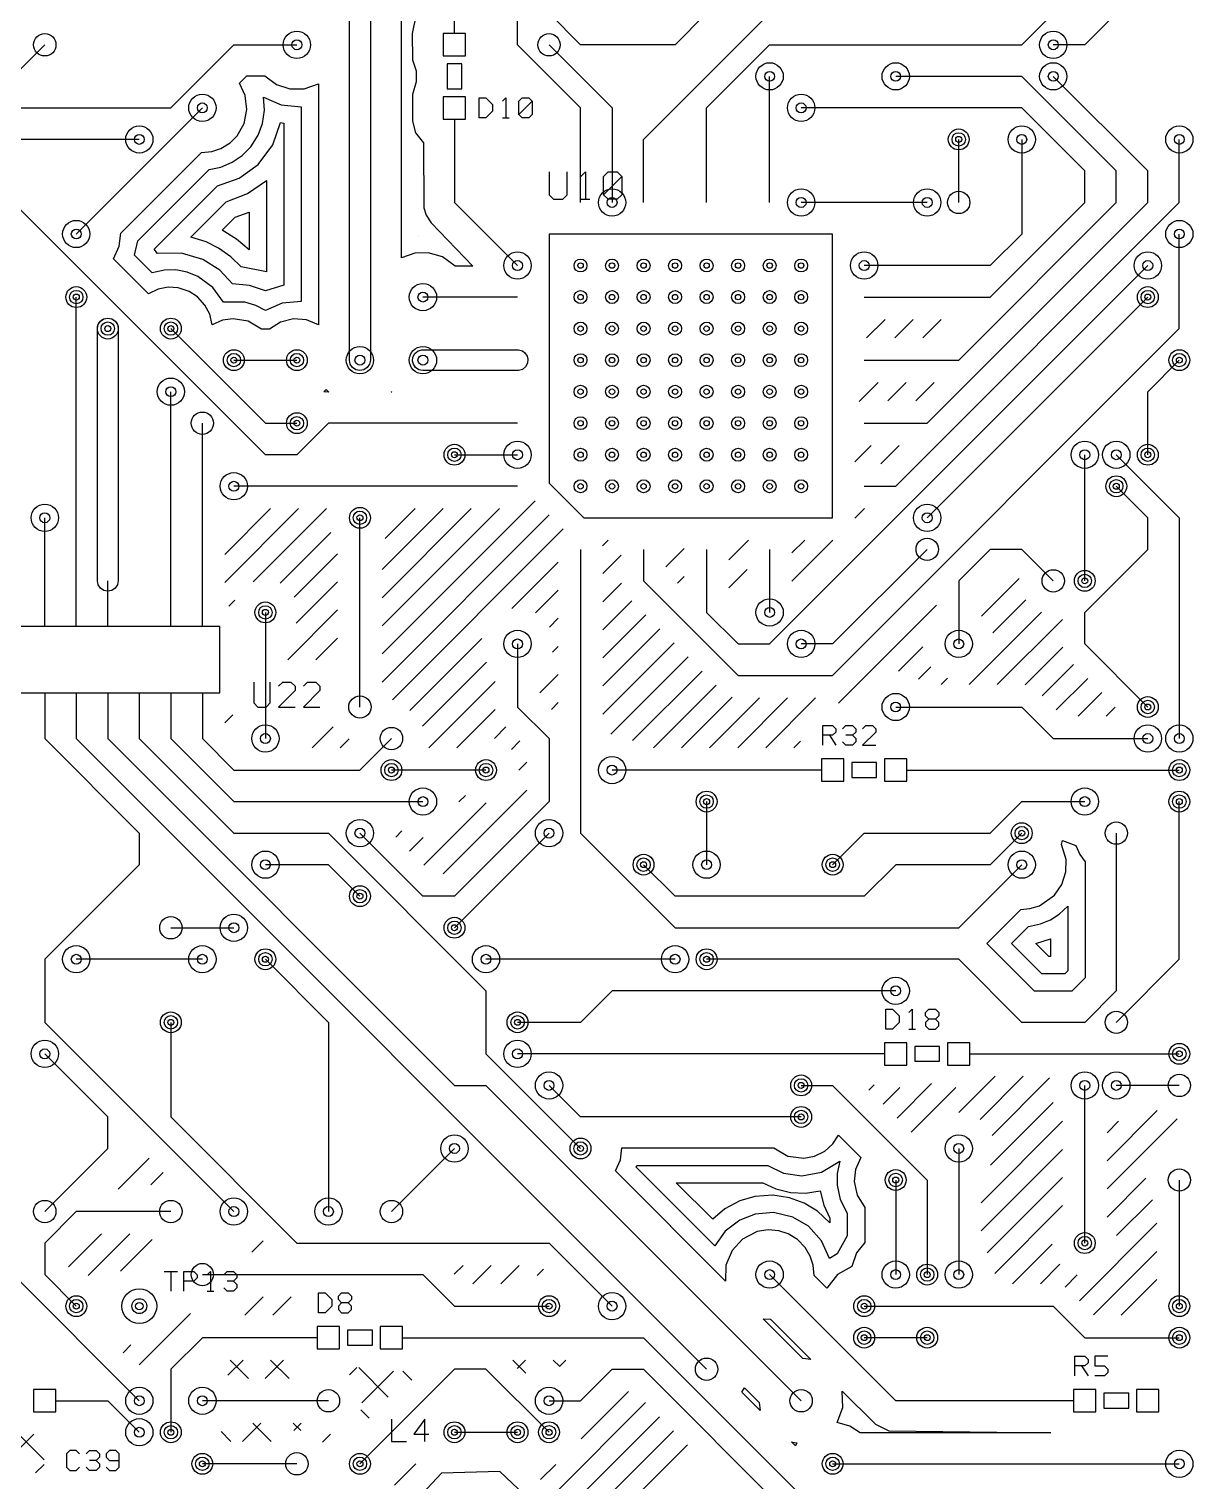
# Model space of a CAD drawing. Extents: x 7 to 280, y 7 to 360.
# Drawn here: x 233 to 279.9, y 249.5 to 308 of the extents above; entities that cross this region are included whole.
import ezdxf

# ---------------------------------------------------------------- set-up
doc = ezdxf.new("R2010")
doc.units = 0
doc.layers.add('SCORE', color=5, linetype='CONTINUOUS')

msp = doc.modelspace()

# ---------------------------------------------------------------- linework, layer by layer
at = {"layer": 'SCORE'}
for p, q in [((257.81, 303.53), (275.59, 321.31)), ((273.05, 307.34), (278.13, 312.42)), ((252.73, 307.34), (252.73, 311.15)), ((245.96, 294.64), (245.96, 310.054)), ((246.8, 309.706), (246.8, 294.64)), ((250.19, 307.79), (250.19, 309.88)), ((278.13, 309.88), (275.59, 307.34)), ((248.05, 298.7552), (248.05, 309.1883)), ((248.5991, 308.2998), (248.49, 307.79)), ((255.27, 307.34), (254, 308.61)), ((260.35, 308.61), (259.08, 307.34)), ((248.49, 307.79), (248.5002, 306.7334)), ((250.64, 307.79), (249.74, 307.79)), ((249.74, 307.79), (249.74, 306.89)), ((250.64, 306.89), (250.64, 307.79)), ((233.68, 307.34), (232.41, 306.07)), ((238.76, 304.8), (241.3, 307.34)), ((241.3, 307.34), (243.84, 307.34)), ((255.27, 304.8), (252.73, 307.34)), ((254, 307.34), (256.54, 304.8)), ((259.08, 307.34), (255.27, 307.34)), ((260.35, 304.8), (262.89, 307.34)), ((262.89, 307.34), (273.05, 307.34)), ((275.59, 307.34), (274.32, 307.34)), ((248.5002, 306.7334), (248.64, 306.298)), ((249.74, 306.89), (250.64, 306.89)), ((250.49, 306.57), (249.89, 306.57)), ((249.89, 306.57), (249.89, 305.57)), ((250.49, 305.57), (250.49, 306.57)), ((241.5275, 305.7976), (241.8187, 306.09)), ((241.8187, 306.09), (242.5455, 306.09)), ((242.5455, 306.09), (243.0156, 305.7404)), ((248.64, 305.842), (248.4935, 305.3383)), ((248.64, 306.298), (248.64, 305.842)), ((262.89, 300.99), (262.89, 306.07)), ((273.05, 306.07), (267.97, 306.07)), ((276.86, 302.26), (273.05, 306.07)), ((278.13, 302.26), (274.32, 306.07)), ((241.7597, 305.2965), (241.5275, 305.7976)), ((241.8285, 304.7387), (241.7597, 305.2965)), ((243.0156, 305.7404), (243.5493, 305.5641)), ((243.5493, 305.5641), (244.1307, 305.5641)), ((244.1307, 305.5641), (244.71, 305.7648)), ((244.71, 305.7648), (244.71, 296.065)), ((248.4935, 305.3383), (248.4935, 304.2617)), ((250.64, 305.25), (249.74, 305.25)), ((249.74, 305.25), (249.74, 304.35)), ((249.89, 305.57), (250.49, 305.57)), ((250.64, 304.35), (250.64, 305.25)), ((228.6, 304.8), (238.76, 304.8)), ((240.03, 304.8), (234.95, 299.72)), ((241.7151, 304.1684), (241.8285, 304.7387)), ((242.4479, 304.1665), (242.5277, 304.7043)), ((242.5277, 304.7043), (242.4909, 305.2361)), ((242.4909, 305.2361), (243.2065, 304.9221)), ((243.2065, 304.9221), (244.01, 304.8465)), ((244.01, 304.8465), (244.01, 297.0032)), ((251.19, 304.4), (251.19, 305.2)), ((251.19, 305.2), (251.4567, 305.2)), ((251.4567, 305.2), (251.7233, 304.9333)), ((251.7233, 304.6667), (251.4567, 304.4)), ((251.7233, 304.9333), (251.7233, 304.6667)), ((252.1233, 305.0667), (252.2567, 305.2)), ((252.2567, 305.2), (252.2567, 304.4)), ((252.79, 305.0667), (252.9233, 305.2)), ((252.79, 304.5333), (252.79, 305.0667)), ((252.79, 304.5333), (253.3233, 305.0667)), ((252.9233, 305.2), (253.19, 305.2)), ((253.19, 305.2), (253.3233, 305.0667)), ((253.3233, 305.0667), (253.3233, 304.5333)), ((255.27, 300.99), (255.27, 304.8)), ((256.54, 304.8), (256.54, 300.99)), ((260.35, 300.99), (260.35, 304.8)), ((273.05, 304.8), (264.16, 304.8)), ((275.59, 302.26), (273.05, 304.8)), ((241.438, 303.6794), (241.7151, 304.1684)), ((242.2778, 303.707), (242.4479, 304.1665)), ((242.8643, 303.3156), (243.1746, 304.2107)), ((243.1746, 304.2107), (243.31, 304.1851)), ((243.31, 304.1851), (243.31, 297.663)), ((248.4935, 304.2617), (248.6222, 303.7914)), ((249.74, 304.35), (250.64, 304.35)), ((250.19, 304.35), (250.19, 302.26)), ((251.4567, 304.4), (251.19, 304.4)), ((252.1233, 304.4), (252.39, 304.4)), ((252.9233, 304.4), (252.79, 304.5333)), ((253.19, 304.4), (252.9233, 304.4)), ((253.3233, 304.5333), (253.19, 304.4)), ((237.49, 303.53), (231.14, 303.53)), ((241.1506, 303.392), (241.438, 303.6794)), ((241.9791, 303.2353), (242.2778, 303.707)), ((248.6222, 303.7914), (248.94, 303.3906)), ((257.81, 300.99), (257.81, 303.53)), ((270.51, 300.99), (270.51, 303.53)), ((273.05, 303.53), (273.05, 299.72)), ((279.4, 300.99), (279.4, 303.53)), ((236.7492, 299.7515), (239.9985, 303.0008)), ((239.9985, 303.0008), (240.4075, 303.0405)), ((240.4075, 303.0405), (240.7749, 303.1619)), ((240.7749, 303.1619), (241.1506, 303.392)), ((241.6364, 302.8851), (241.9791, 303.2353)), ((242.2732, 302.5186), (242.8643, 303.3156)), ((248.94, 303.3906), (248.9581, 300.78)), ((240.3032, 302.3155), (240.7813, 302.4161)), ((240.7813, 302.4161), (241.232, 302.6085)), ((241.232, 302.6085), (241.6364, 302.8851)), ((241.5144, 301.9657), (242.2732, 302.5186)), ((237.4345, 299.4468), (240.3032, 302.3155)), ((240.6362, 301.6586), (241.5144, 301.9657)), ((241.8443, 301.3484), (242.61, 301.8766)), ((242.61, 301.8766), (242.61, 298.2029)), ((250.19, 302.26), (250.19, 300.99)), ((254, 302.22), (254, 301.3033)), ((254.7333, 301.3033), (254.7333, 302.22)), ((255.2833, 302.0367), (255.4667, 302.22)), ((255.4667, 302.22), (255.4667, 301.12)), ((256.2, 302.0367), (256.3833, 302.22)), ((256.2, 301.3033), (256.2, 302.0367)), ((256.2, 301.3033), (256.9333, 302.0367)), ((256.3833, 302.22), (256.75, 302.22)), ((256.75, 302.22), (256.9333, 302.0367)), ((256.9333, 302.0367), (256.9333, 301.3033)), ((275.59, 300.99), (275.59, 302.26)), ((276.86, 300.99), (276.86, 302.26)), ((278.13, 300.99), (278.13, 302.26)), ((238.0914, 299.1138), (240.6362, 301.6586)), ((240.9877, 301.0201), (241.8443, 301.3484)), ((254, 301.3033), (254.1833, 301.12)), ((254.55, 301.12), (254.7333, 301.3033)), ((256.3833, 301.12), (256.2, 301.3033)), ((256.9333, 301.3033), (256.75, 301.12)), ((242.57, 290.83), (232.41, 300.99)), ((239.5606, 299.5929), (240.9877, 301.0201)), ((241.3524, 300.3949), (241.91, 300.6032)), ((241.91, 300.6032), (241.91, 299.0806)), ((248.9581, 300.78), (249.0491, 300.4802)), ((250.19, 300.99), (252.73, 298.45)), ((254.1833, 301.12), (254.55, 301.12)), ((255.2833, 301.12), (255.65, 301.12)), ((256.75, 301.12), (256.3833, 301.12)), ((269.24, 300.99), (264.16, 300.99)), ((267.97, 289.56), (279.4, 300.99)), ((269.24, 292.1), (278.13, 300.99)), ((270.51, 294.64), (276.86, 300.99)), ((271.78, 297.18), (275.59, 300.99)), ((240.829, 299.8714), (241.3524, 300.3949)), ((249.0491, 300.4802), (249.2462, 300.171)), ((249.2462, 300.171), (250.9307, 298.4309)), ((236.6797, 299.2235), (236.7492, 299.7515)), ((237.2973, 298.8614), (237.4345, 299.4468)), ((240.1775, 299.4027), (239.5606, 299.5929)), ((240.6802, 299.1538), (240.1775, 299.4027)), ((241.4059, 299.5122), (240.829, 299.8714)), ((241.91, 299.0806), (241.4059, 299.5122)), ((248.75, 299.6735), (248.75, 299.6761)), ((248.75, 299.6761), (248.7522, 299.6737)), ((248.7522, 299.6737), (248.75, 299.6735)), ((265.43, 299.72), (254, 299.72)), ((254, 299.72), (254, 289.69)), ((265.43, 288.29), (265.43, 299.72)), ((273.05, 299.72), (271.78, 298.45)), ((279.4, 295.91), (279.4, 299.72)), ((236.4469, 298.7215), (236.6797, 299.2235)), ((238.0041, 298.1555), (237.2973, 298.8614)), ((238.2182, 298.9309), (238.0914, 299.1138)), ((239.19, 298.9493), (238.2182, 298.9309)), ((240.0537, 298.6936), (239.19, 298.9493)), ((241.1721, 298.8066), (240.6802, 299.1538)), ((248.5954, 298.95), (248.05, 298.7552)), ((249.1232, 298.968), (248.5954, 298.95)), ((249.7137, 298.795), (249.1232, 298.968)), ((237.8562, 297.3138), (236.4469, 298.7215)), ((238.5009, 298.2653), (238.0041, 298.1555)), ((238.9654, 298.2706), (238.5009, 298.2653)), ((239.422, 298.1851), (238.9654, 298.2706)), ((240.728, 298.2655), (240.0537, 298.6936)), ((241.247, 297.7087), (240.728, 298.2655)), ((241.5915, 298.3976), (241.1721, 298.8066)), ((242.61, 298.2029), (241.5915, 298.3976)), ((250.2142, 298.4303), (249.7137, 298.795)), ((250.9307, 298.4309), (250.2142, 298.4303)), ((262.89, 283.21), (278.13, 298.45)), ((271.78, 298.45), (266.7, 298.45)), ((239.8531, 298.0123), (239.422, 298.1851)), ((240.4545, 297.5663), (239.8531, 298.0123)), ((241.9253, 297.6451), (241.247, 297.7087)), ((242.57, 297.4341), (241.9253, 297.6451)), ((243.31, 297.663), (242.57, 297.4341)), ((234.95, 285.75), (234.95, 297.18)), ((238.2496, 297.4996), (237.8562, 297.3138)), ((238.6575, 297.5765), (238.2496, 297.4996)), ((239.0592, 297.5525), (238.6575, 297.5765)), ((239.4924, 297.4104), (239.0592, 297.5525)), ((239.8399, 297.1833), (239.4924, 297.4104)), ((240.133, 296.8599), (239.8399, 297.1833)), ((240.8782, 296.9715), (240.4545, 297.5663)), ((252.73, 297.18), (248.92, 297.18)), ((266.7, 297.18), (271.78, 297.18)), ((269.24, 288.29), (278.13, 297.18)), ((240.325, 296.4918), (240.133, 296.8599)), ((240.4226, 296.0605), (240.325, 296.4918)), ((241.7358, 296.9691), (240.8782, 296.9715)), ((242.1818, 296.8393), (241.7358, 296.9691)), ((242.57, 296.6402), (242.1818, 296.8393)), ((243.2443, 296.9335), (242.57, 296.6402)), ((244.01, 297.0032), (243.2443, 296.9335)), ((235.8, 295.91), (235.832, 296.0707)), ((235.8, 285.75), (235.8, 295.91)), ((235.832, 296.0707), (235.923, 296.207)), ((235.923, 296.207), (236.0593, 296.298)), ((236.0593, 296.298), (236.22, 296.33)), ((236.22, 296.33), (236.3807, 296.298)), ((236.3807, 296.298), (236.517, 296.207)), ((236.517, 296.207), (236.608, 296.0707)), ((236.608, 296.0707), (236.64, 295.91)), ((236.64, 295.91), (236.64, 285.75)), ((238.76, 295.91), (242.57, 292.1)), ((240.8412, 296.2453), (240.4226, 296.0605)), ((241.273, 296.3093), (240.8412, 296.2453)), ((241.8818, 296.205), (241.273, 296.3093)), ((242.4068, 295.89), (241.8818, 296.205)), ((242.7332, 295.89), (242.4068, 295.89)), ((243.1762, 296.1719), (242.7332, 295.89)), ((243.7032, 296.3039), (243.1762, 296.1719)), ((244.2257, 296.2645), (243.7032, 296.3039)), ((244.71, 296.065), (244.2257, 296.2645)), ((265.43, 281.94), (279.4, 295.91)), ((266.7998, 295.54), (267.5398, 296.28)), ((267.9312, 295.54), (268.6712, 296.28)), ((269.0626, 295.54), (269.8026, 296.28)), ((248.502, 294.5988), (248.5181, 294.7619)), ((248.5181, 294.7619), (248.5953, 294.9064)), ((248.5953, 294.9064), (248.722, 295.0104)), ((248.722, 295.0104), (248.8788, 295.058)), ((248.8788, 295.058), (252.7712, 295.058)), ((252.7712, 295.058), (252.928, 295.0104)), ((252.928, 295.0104), (253.027, 294.937)), ((253.027, 294.937), (253.118, 294.8007)), ((253.118, 294.8007), (253.148, 294.6812)), ((241.3, 294.64), (243.84, 294.64)), ((245.992, 294.4793), (245.96, 294.64)), ((246.083, 294.343), (245.992, 294.4793)), ((246.2193, 294.252), (246.083, 294.343)), ((246.38, 294.22), (246.2193, 294.252)), ((246.5407, 294.252), (246.38, 294.22)), ((246.677, 294.343), (246.5407, 294.252)), ((246.768, 294.4793), (246.677, 294.343)), ((246.8, 294.64), (246.768, 294.4793)), ((248.532, 294.4793), (248.502, 294.5988)), ((248.623, 294.343), (248.532, 294.4793)), ((248.7593, 294.252), (248.623, 294.343)), ((248.92, 294.22), (248.7593, 294.252)), ((252.7712, 294.222), (248.92, 294.22)), ((252.928, 294.2696), (252.7712, 294.222)), ((253.0547, 294.3736), (252.928, 294.2696)), ((253.1319, 294.5181), (253.0547, 294.3736)), ((253.148, 294.6812), (253.1319, 294.5181)), ((266.7, 294.64), (270.51, 294.64)), ((278.13, 293.37), (279.4, 294.64)), ((266.4995, 292.9769), (267.2626, 293.74)), ((267.654, 293), (268.394, 293.74)), ((268.7853, 293), (269.5253, 293.74)), ((238.76, 285.75), (238.76, 293.37)), ((244.9237, 293.37), (245.0211, 293.4603)), ((245.1254, 293.35), (244.9237, 293.37)), ((245.0211, 293.4603), (245.0649, 293.4116)), ((245.0649, 293.4116), (245.1254, 293.35)), ((247.6346, 293.35), (247.65, 293.3654)), ((247.6654, 293.35), (247.6346, 293.35)), ((247.65, 293.3654), (247.6654, 293.35)), ((278.13, 290.83), (278.13, 293.37)), ((240.03, 285.75), (240.03, 292.1)), ((242.57, 292.1), (243.84, 292.1)), ((245.11, 292.1), (243.84, 290.83)), ((252.73, 292.1), (245.11, 292.1)), ((266.7, 292.1), (269.24, 292.1)), ((243.84, 290.83), (242.57, 290.83)), ((250.19, 290.83), (252.73, 290.83)), ((266.33, 290.5447), (266.9853, 291.2)), ((267.3767, 290.46), (268.1167, 291.2)), ((275.59, 285.75), (275.59, 290.83)), ((276.86, 290.83), (279.4, 288.29)), ((252.73, 289.56), (241.3, 289.56)), ((254, 289.69), (255.4, 288.29)), ((266.7, 289.56), (267.97, 289.56)), ((278.13, 288.29), (276.86, 289.56)), ((247.28, 282.8084), (253.4444, 288.9728)), ((233.68, 285.75), (233.68, 288.29)), ((240.93, 285.6855), (243.9045, 288.66)), ((240.93, 286.8168), (242.7732, 288.66)), ((242.0817, 285.7058), (245.0359, 288.66)), ((246.38, 280.67), (246.38, 288.29)), ((247.28, 283.9398), (252.0002, 288.66)), ((247.28, 285.0711), (250.8689, 288.66)), ((247.28, 286.2025), (249.7375, 288.66)), ((247.28, 281.677), (254.0101, 288.4071)), ((247.4031, 287.457), (248.6061, 288.66)), ((255.4, 288.29), (265.43, 288.29)), ((266.3298, 288.2817), (266.7081, 288.66)), ((278.13, 287.02), (278.13, 288.29)), ((279.4, 288.29), (279.4, 279.4)), ((247.6974, 280.963), (254.5758, 287.8414)), ((243.1651, 285.6578), (245.2022, 287.6949)), ((256.1582, 287.1611), (256.3871, 287.39)), ((261.25, 286.596), (262.044, 287.39)), ((263.79, 285.7419), (265.4383, 287.3902)), ((263.79, 286.8733), (264.3067, 287.39)), ((243.736, 285.0973), (245.48, 286.8413)), ((255.27, 287.02), (255.27, 275.59)), ((256.1702, 286.0417), (256.91, 286.7815)), ((257.81, 287.02), (257.81, 285.75)), ((258.71, 286.3188), (259.4516, 287.0603)), ((260.35, 287.02), (260.35, 284.48)), ((262.89, 287.02), (262.89, 284.48)), ((269.24, 287.02), (265.43, 283.21)), ((271.78, 287.02), (270.51, 285.75)), ((273.05, 287.02), (271.78, 287.02)), ((274.32, 285.75), (273.05, 287.02)), ((275.59, 284.48), (278.13, 287.02)), ((252.508, 284.6423), (254.37, 286.5043)), ((261.25, 285.4647), (261.99, 286.2047)), ((233.68, 283.9085), (233.68, 285.75)), ((234.95, 283.9085), (234.95, 285.75)), ((235.832, 285.5893), (235.8, 285.75)), ((235.923, 285.453), (235.832, 285.5893)), ((236.0593, 285.362), (235.923, 285.453)), ((236.22, 283.9085), (236.22, 285.75)), ((236.517, 285.453), (236.3807, 285.362)), ((236.608, 285.5893), (236.517, 285.453)), ((236.64, 285.75), (236.608, 285.5893)), ((238.76, 283.9085), (238.76, 285.75)), ((240.03, 283.9085), (240.03, 285.75)), ((243.8162, 284.0462), (245.48, 285.71)), ((253.4596, 284.4625), (254.37, 285.3729)), ((256.1705, 284.9106), (256.9154, 285.6555)), ((257.81, 285.75), (261.62, 281.94)), ((259.1777, 285.6551), (259.45, 285.9274)), ((270.51, 285.75), (270.51, 283.21)), ((271.4294, 284.3304), (272.9481, 285.8491)), ((236.22, 285.33), (236.0593, 285.362)), ((236.3807, 285.362), (236.22, 285.33)), ((241.1024, 284.7265), (241.3442, 284.9683)), ((256.1707, 283.7795), (257.3392, 284.948)), ((271.8886, 283.6582), (273.2112, 284.9808)), ((242.57, 284.48), (242.57, 279.4)), ((243.4714, 282.57), (245.48, 284.5786)), ((254.0129, 283.8844), (254.37, 284.2415)), ((256.1709, 282.6484), (257.9049, 284.3823)), ((260.35, 284.48), (261.62, 283.21)), ((265.667, 280.8307), (269.61, 284.7737)), ((270.9318, 281.57), (273.8476, 284.4858)), ((272.0631, 281.57), (274.69, 284.1969)), ((275.59, 283.21), (275.59, 284.48)), ((240.7285, 283.9085), (231.7115, 283.9085)), ((240.7285, 281.2415), (240.7285, 283.9085)), ((256.1712, 281.5172), (258.4706, 283.8166)), ((244.6028, 282.57), (245.48, 283.4472)), ((248.3925, 280.5267), (251.2977, 283.432)), ((252.73, 283.21), (252.73, 280.67)), ((254.142, 282.8822), (254.37, 283.1102)), ((256.1714, 280.3861), (259.0363, 283.2509)), ((261.62, 283.21), (262.89, 283.21)), ((265.43, 283.21), (264.16, 283.21)), ((268.0828, 282.1152), (269.0648, 283.0972)), ((273.1838, 281.5593), (274.7007, 283.0762)), ((278.13, 280.67), (275.59, 283.21)), ((248.9016, 279.9045), (251.4775, 282.4804)), ((256.4956, 279.5789), (259.602, 282.6853)), ((253.63, 281.2388), (254.37, 281.9788)), ((257.3679, 279.3199), (260.1676, 282.1196)), ((261.62, 281.94), (265.43, 281.94)), ((268.8894, 281.7904), (269.3896, 282.2906)), ((273.8743, 281.1185), (275.1415, 282.3857)), ((242.1, 281.67), (242.1, 280.8367)), ((242.7667, 280.8367), (242.7667, 281.67)), ((243.1, 281.5033), (243.2667, 281.67)), ((243.7667, 281.3367), (243.1, 280.67)), ((243.2667, 281.67), (243.6, 281.67)), ((243.6, 281.67), (243.7667, 281.5033)), ((243.7667, 281.5033), (243.7667, 281.3367)), ((244.1, 281.5033), (244.2667, 281.67)), ((244.7667, 281.3367), (244.1, 280.67)), ((244.2667, 281.67), (244.6, 281.67)), ((244.6, 281.67), (244.7667, 281.5033)), ((244.7667, 281.5033), (244.7667, 281.3367)), ((249.1585, 279.03), (251.83, 281.7015)), ((258.2094, 279.03), (260.7333, 281.5539)), ((269.8004, 281.57), (270.0618, 281.8314)), ((274.44, 280.5528), (275.7072, 281.82)), ((231.7115, 281.2415), (240.7285, 281.2415)), ((233.68, 281.2415), (233.68, 279.4)), ((234.95, 281.2415), (234.95, 279.4)), ((236.22, 281.2415), (236.22, 279.4)), ((237.49, 281.2415), (237.49, 279.4)), ((238.76, 281.2415), (238.76, 279.4)), ((240.03, 281.2415), (240.03, 279.4)), ((242.1, 280.8367), (242.2667, 280.67)), ((242.6, 280.67), (242.7667, 280.8367)), ((254.0977, 280.5751), (254.37, 280.8474)), ((259.3408, 279.03), (261.383, 281.0722)), ((260.4722, 279.03), (262.4822, 281.04)), ((261.6035, 279.03), (263.6135, 281.04)), ((262.7349, 279.03), (264.7449, 281.04)), ((275.3186, 280.3), (276.2729, 281.2543)), ((240.93, 280.0286), (241.2572, 280.3558)), ((242.2667, 280.67), (242.6, 280.67)), ((243.1, 280.67), (243.7667, 280.67)), ((244.1, 280.67), (244.7667, 280.67)), ((250.2898, 279.03), (251.8354, 280.5755)), ((252.73, 280.67), (254, 279.4)), ((267.97, 280.67), (273.05, 280.67)), ((273.05, 280.67), (274.32, 279.4)), ((276.45, 280.3), (276.8107, 280.6607)), ((244.4569, 279.03), (245.2948, 279.8679)), ((251.797, 279.4058), (252.2592, 279.868)), ((265.03, 279.13), (265.03, 279.93)), ((265.03, 279.93), (265.43, 279.93)), ((265.43, 279.53), (265.03, 279.53)), ((265.2967, 279.53), (265.5633, 279.13)), ((265.43, 279.93), (265.5633, 279.7967)), ((265.5633, 279.6633), (265.43, 279.53)), ((265.5633, 279.7967), (265.5633, 279.6633)), ((265.83, 279.7967), (265.9633, 279.93)), ((265.9633, 279.93), (266.23, 279.93)), ((266.23, 279.53), (265.9633, 279.53)), ((266.23, 279.93), (266.3633, 279.7967)), ((266.3633, 279.6633), (266.23, 279.53)), ((266.23, 279.53), (266.3633, 279.3967)), ((266.3633, 279.7967), (266.3633, 279.6633)), ((266.63, 279.7967), (266.7633, 279.93)), ((267.1633, 279.6633), (266.63, 279.13)), ((266.7633, 279.93), (267.03, 279.93)), ((267.03, 279.93), (267.1633, 279.7967)), ((267.1633, 279.7967), (267.1633, 279.6633)), ((233.68, 279.4), (237.49, 275.59)), ((234.95, 279.4), (260.35, 254)), ((236.22, 279.4), (250.19, 265.43)), ((237.49, 279.4), (241.3, 275.59)), ((238.76, 279.4), (241.3, 276.86)), ((240.03, 279.4), (241.3, 278.13)), ((245.5883, 279.03), (245.9492, 279.391)), ((246.38, 278.13), (247.65, 279.4)), ((252.4842, 278.9617), (252.8249, 279.3023)), ((254, 279.4), (254, 276.86)), ((263.8663, 279.03), (264.13, 279.2937)), ((265.9633, 279.13), (265.83, 279.2633)), ((266.23, 279.13), (265.9633, 279.13)), ((266.3633, 279.2633), (266.23, 279.13)), ((266.3633, 279.3967), (266.3633, 279.2633)), ((266.63, 279.13), (267.1633, 279.13)), ((274.32, 279.4), (278.13, 279.4)), ((252.7793, 278.1254), (253.1, 278.446)), ((265.88, 278.58), (264.98, 278.58)), ((264.98, 278.58), (264.98, 277.68)), ((265.88, 277.68), (265.88, 278.58)), ((267.2, 278.43), (266.2, 278.43)), ((266.2, 278.43), (266.2, 277.83)), ((267.2, 277.83), (267.2, 278.43)), ((268.42, 278.58), (267.52, 278.58)), ((267.52, 278.58), (267.52, 277.68)), ((268.42, 277.68), (268.42, 278.58)), ((241.3, 278.13), (246.38, 278.13)), ((251.46, 278.13), (247.65, 278.13)), ((262.89, 278.13), (256.54, 278.13)), ((264.98, 278.13), (262.89, 278.13)), ((266.2, 277.83), (267.2, 277.83)), ((268.42, 278.13), (270.51, 278.13)), ((270.51, 278.13), (279.4, 278.13)), ((249.7353, 273.95), (253.1, 277.3147)), ((264.98, 277.68), (265.88, 277.68)), ((267.52, 277.68), (268.42, 277.68)), ((241.3, 276.86), (248.92, 276.86)), ((248.9484, 274.2944), (251.4646, 276.8107)), ((254, 276.86), (250.19, 273.05)), ((250.3693, 276.8468), (250.6283, 277.1058)), ((260.35, 276.86), (260.35, 274.32)), ((271.78, 275.59), (273.05, 276.86)), ((273.05, 276.86), (275.59, 276.86)), ((279.4, 270.51), (279.4, 276.86)), ((237.49, 275.59), (237.49, 274.32)), ((241.3, 275.59), (245.11, 275.59)), ((245.11, 275.59), (251.46, 269.24)), ((248.92, 273.05), (246.38, 275.59)), ((247.8205, 275.4293), (248.0741, 275.6829)), ((254, 275.59), (250.19, 271.78)), ((255.27, 275.59), (259.08, 271.78)), ((265.43, 274.32), (266.7, 275.59)), ((266.7, 275.59), (271.78, 275.59)), ((273.05, 275.59), (271.78, 274.32)), ((276.86, 275.59), (276.86, 269.24)), ((248.3827, 274.8601), (248.9332, 275.4107)), ((274.6556, 275.1324), (274.694, 275.2994)), ((274.838, 274.5232), (274.6556, 275.1324)), ((274.694, 275.2994), (275.234, 275.0962)), ((275.234, 275.0962), (275.391, 274.7352)), ((237.49, 274.32), (233.68, 270.51)), ((245.11, 274.32), (242.57, 274.32)), ((246.38, 273.05), (245.11, 274.32)), ((259.08, 273.05), (257.81, 274.32)), ((267.97, 274.32), (266.7, 273.05)), ((271.78, 274.32), (267.97, 274.32)), ((270.51, 271.78), (273.05, 274.32)), ((274.8259, 274.0293), (274.838, 274.5232)), ((275.391, 274.7352), (275.61, 274.4385)), ((275.61, 274.4385), (275.61, 269.7578)), ((274.665, 273.5263), (274.8259, 274.0293)), ((273.7635, 272.668), (274.3651, 273.0916)), ((274.3651, 273.0916), (274.665, 273.5263)), ((250.19, 273.05), (248.92, 273.05)), ((266.7, 273.05), (259.08, 273.05)), ((271.6428, 271.145), (273.0185, 272.5208)), ((273.0185, 272.5208), (273.3746, 272.55)), ((273.3746, 272.55), (273.7635, 272.668)), ((274.5605, 272.3286), (274.91, 272.6505)), ((274.91, 272.6505), (274.91, 270.0477)), ((273.3232, 271.8355), (273.8013, 271.9361)), ((273.8013, 271.9361), (274.2044, 272.1031)), ((274.2044, 272.1031), (274.5605, 272.3286)), ((238.76, 271.78), (241.3, 271.78)), ((259.08, 271.78), (270.51, 271.78)), ((272.6327, 271.145), (273.3232, 271.8355)), ((273.6227, 271.145), (274.21, 271.3387)), ((274.21, 271.3387), (274.21, 270.62)), ((273.5678, 269.22), (271.6428, 271.145)), ((273.8577, 269.92), (272.6327, 271.145)), ((274.1477, 270.62), (273.6227, 271.145)), ((233.68, 270.51), (233.68, 267.97)), ((240.03, 270.51), (234.95, 270.51)), ((242.57, 270.51), (245.11, 267.97)), ((259.08, 270.51), (251.46, 270.51)), ((270.51, 270.51), (260.35, 270.51)), ((273.05, 267.97), (270.51, 270.51)), ((274.21, 270.62), (274.1477, 270.62)), ((276.86, 267.97), (279.4, 270.51)), ((274.7823, 269.92), (273.8577, 269.92)), ((274.91, 270.0477), (274.7823, 269.92)), ((275.61, 269.7578), (275.0722, 269.22)), ((251.46, 269.24), (251.46, 266.7)), ((256.54, 269.24), (255.27, 267.97)), ((267.97, 269.24), (256.54, 269.24)), ((275.0722, 269.22), (273.5678, 269.22)), ((276.86, 269.24), (275.59, 267.97)), ((267.57, 267.7), (267.57, 268.5)), ((267.57, 268.5), (267.8367, 268.5)), ((267.8367, 268.5), (268.1033, 268.2333)), ((268.5033, 268.3667), (268.6367, 268.5)), ((268.6367, 268.5), (268.6367, 267.7)), ((269.17, 268.3667), (269.3033, 268.5)), ((269.3033, 268.5), (269.57, 268.5)), ((269.57, 268.5), (269.7033, 268.3667)), ((233.68, 267.97), (241.3, 260.35)), ((238.76, 267.97), (238.76, 264.16)), ((245.11, 267.97), (245.11, 260.35)), ((255.27, 267.97), (252.73, 267.97)), ((268.1033, 267.9667), (267.8367, 267.7)), ((268.1033, 268.2333), (268.1033, 267.9667)), ((269.17, 268.2333), (269.17, 268.3667)), ((269.3033, 268.1), (269.17, 268.2333)), ((269.3033, 268.1), (269.17, 267.9667)), ((269.17, 267.9667), (269.17, 267.8333)), ((269.17, 267.8333), (269.3033, 267.7)), ((269.57, 268.1), (269.3033, 268.1)), ((269.7033, 268.2333), (269.57, 268.1)), ((269.7033, 267.9667), (269.57, 268.1)), ((269.57, 267.7), (269.7033, 267.8333)), ((269.7033, 268.3667), (269.7033, 268.2333)), ((269.7033, 267.8333), (269.7033, 267.9667)), ((275.59, 267.97), (273.05, 267.97)), ((267.8367, 267.7), (267.57, 267.7)), ((268.5033, 267.7), (268.77, 267.7)), ((269.3033, 267.7), (269.57, 267.7)), ((236.22, 264.16), (233.68, 266.7)), ((251.46, 266.7), (255.27, 262.89)), ((265.43, 266.7), (252.73, 266.7)), ((267.52, 266.7), (265.43, 266.7)), ((268.42, 267.15), (267.52, 267.15)), ((267.52, 267.15), (267.52, 266.25)), ((268.42, 266.25), (268.42, 267.15)), ((269.74, 267), (268.74, 267)), ((268.74, 267), (268.74, 266.4)), ((269.74, 266.4), (269.74, 267)), ((270.96, 267.15), (270.06, 267.15)), ((270.06, 267.15), (270.06, 266.25)), ((270.96, 266.25), (270.96, 267.15)), ((270.96, 266.7), (273.05, 266.7)), ((273.05, 266.7), (279.4, 266.7)), ((267.52, 266.25), (268.42, 266.25)), ((268.74, 266.4), (269.74, 266.4)), ((270.06, 266.25), (270.96, 266.25)), ((268.0248, 264.108), (269.4168, 265.5)), ((270.5189, 264.3393), (271.9795, 265.8)), ((271.3686, 264.0577), (273.1109, 265.8)), ((271.8601, 263.4178), (274.1719, 265.7296)), ((250.19, 265.43), (251.46, 265.43)), ((251.46, 265.43), (264.16, 252.73)), ((255.27, 264.16), (254, 265.43)), ((264.16, 265.43), (265.43, 265.43)), ((265.43, 265.43), (269.24, 261.62)), ((266.8934, 265.2394), (267.1056, 265.4515)), ((267.4591, 264.6737), (268.1354, 265.35)), ((268.5905, 263.5423), (270.3982, 265.35)), ((275.59, 259.08), (275.59, 265.43)), ((279.4, 265.43), (276.86, 265.43)), ((271.7971, 262.2235), (274.3148, 264.7412)), ((276.49, 262.3909), (278.5124, 264.4133)), ((236.22, 262.89), (236.22, 264.16)), ((238.76, 264.16), (243.84, 259.08)), ((264.16, 264.16), (255.27, 264.16)), ((271.41, 260.705), (274.69, 263.985)), ((276.49, 261.2595), (279.31, 264.0795)), ((276.49, 263.5222), (276.9512, 263.9834)), ((265.4333, 263.0801), (265.6618, 263.4305)), ((265.6618, 263.4305), (266.5671, 262.5251)), ((233.68, 260.35), (236.22, 262.89)), ((247.65, 260.35), (250.19, 262.89)), ((256.8753, 262.4312), (256.9393, 262.91)), ((256.9393, 262.91), (263.0532, 262.91)), ((263.0532, 262.91), (263.617, 262.5812)), ((263.617, 262.5812), (264.2625, 262.4935)), ((264.2625, 262.4935), (264.703, 262.5812)), ((264.703, 262.5812), (265.1099, 262.787)), ((265.1099, 262.787), (265.4333, 263.0801)), ((270.51, 262.89), (270.51, 257.81)), ((271.41, 259.5736), (274.69, 262.8536)), ((236.6389, 261.25), (237.8831, 262.4941)), ((256.6729, 261.9849), (256.8753, 262.4312)), ((261.1099, 257.5479), (256.6729, 261.9849)), ((257.515, 262.1327), (257.5397, 262.21)), ((260.6766, 258.9711), (257.515, 262.1327)), ((257.5397, 262.21), (262.8141, 262.21)), ((262.8141, 262.21), (263.4464, 261.9005)), ((264.9777, 261.936), (265.725, 262.3773)), ((265.725, 262.3773), (265.6147, 261.8791)), ((266.3555, 262.0456), (266.3015, 261.5587)), ((266.5671, 262.5251), (266.3555, 262.0456)), ((237.9486, 261.4283), (238.4488, 261.9285)), ((260.5969, 260.0408), (259.1277, 261.51)), ((259.1277, 261.51), (262.6113, 261.51)), ((262.6113, 261.51), (263.1453, 261.263)), ((263.4464, 261.9005), (264.187, 261.7907)), ((264.187, 261.7907), (264.9777, 261.936)), ((265.6147, 261.8791), (265.6094, 261.4146)), ((265.6094, 261.4146), (265.7321, 260.8411)), ((266.3015, 261.5587), (266.4174, 261.0061)), ((267.97, 261.62), (267.97, 257.81)), ((269.24, 261.62), (269.24, 257.81)), ((271.6601, 258.6923), (274.69, 261.7222)), ((276.49, 260.1281), (278.0524, 261.6905)), ((279.4, 261.62), (279.4, 256.54)), ((262.2923, 260.9531), (261.6906, 260.7761)), ((263.02, 261.0068), (262.2923, 260.9531)), ((263.6936, 260.9069), (263.02, 261.0068)), ((263.1453, 261.263), (263.73, 261.1207)), ((264.2823, 260.6906), (263.6936, 260.9069)), ((263.73, 261.1207), (264.3312, 261.0952)), ((264.3312, 261.0952), (264.9309, 261.1889)), ((264.9309, 261.1889), (265.073, 260.6053)), ((265.7321, 260.8411), (266.0119, 260.2858)), ((266.4174, 261.0061), (266.72, 260.5132)), ((276.8747, 259.3815), (278.3132, 260.82)), ((234.95, 260.35), (233.68, 259.08)), ((238.76, 260.35), (234.95, 260.35)), ((261.0901, 260.4552), (260.5969, 260.0408)), ((261.6906, 260.7761), (261.0901, 260.4552)), ((262.3089, 260.241), (261.688, 260.0015)), ((263.0396, 260.305), (262.3089, 260.241)), ((263.8215, 260.1294), (263.0396, 260.305)), ((264.8175, 260.3637), (264.2823, 260.6906)), ((265.3139, 259.8977), (264.8175, 260.3637)), ((265.073, 260.6053), (265.313, 260.0838)), ((266.0119, 260.2858), (266.0168, 259.3694)), ((266.72, 260.5132), (266.72, 259.1045)), ((271.9587, 257.8595), (274.69, 260.5909)), ((261.688, 260.0015), (261.1036, 259.5582)), ((264.4547, 259.7591), (263.8215, 260.1294)), ((264.9831, 259.1761), (264.4547, 259.7591)), ((265.313, 260.0838), (265.3139, 259.8977)), ((275.3787, 256.7541), (278.5, 259.8754)), ((233.68, 259.08), (233.68, 257.81)), ((234.6415, 258.1212), (235.9703, 259.45)), ((235.4234, 257.7718), (237.1017, 259.45)), ((236.7306, 257.9476), (238.0108, 259.2278)), ((242.0185, 258.71), (242.4765, 259.168)), ((243.84, 259.08), (254, 259.08)), ((254, 259.08), (256.54, 256.54)), ((261.1036, 259.5582), (260.6766, 258.9711)), ((261.7965, 259.2392), (261.3789, 258.7872)), ((262.3935, 259.5397), (261.7965, 259.2392)), ((262.8287, 259.6085), (262.3935, 259.5397)), ((263.2675, 259.5695), (262.8287, 259.6085)), ((263.6349, 259.4481), (263.2675, 259.5695)), ((264.0106, 259.218), (263.6349, 259.4481)), ((264.3192, 258.9035), (264.0106, 259.218)), ((265.3046, 258.4552), (264.9831, 259.1761)), ((266.0168, 259.3694), (265.6147, 258.6462)), ((266.72, 259.1045), (266.3958, 258.682)), ((261.3789, 258.7872), (261.1305, 258.1875)), ((264.5281, 258.5549), (264.3192, 258.9035)), ((264.6495, 258.1875), (264.5281, 258.5549)), ((265.6147, 258.6462), (265.3046, 258.4552)), ((266.3958, 258.682), (266.1996, 258.1327)), ((272.6705, 257.44), (274.271, 259.0405)), ((275.9444, 256.1884), (278.5, 258.744)), ((238.49, 257.94), (239.0233, 257.94)), ((238.7567, 257.94), (238.7567, 257.14)), ((239.29, 257.14), (239.29, 257.94)), ((239.29, 257.94), (239.69, 257.94)), ((239.69, 257.94), (239.8233, 257.8067)), ((240.2233, 257.8067), (240.3567, 257.94)), ((240.3567, 257.94), (240.3567, 257.14)), ((240.89, 257.8067), (241.0233, 257.94)), ((241.0233, 257.94), (241.29, 257.94)), ((241.29, 257.94), (241.4233, 257.8067)), ((250.1811, 257.8216), (250.5395, 258.18)), ((250.9309, 257.44), (251.6709, 258.18)), ((252.0622, 257.44), (252.8022, 258.18)), ((253.5246, 257.771), (253.7804, 258.0268)), ((261.1305, 258.1875), (261.1099, 257.5479)), ((264.6892, 257.7789), (264.6495, 258.1875)), ((266.1996, 258.1327), (265.6201, 257.8133)), ((273.8019, 257.44), (274.5858, 258.2239)), ((232.41, 257.81), (237.49, 252.73)), ((233.68, 257.81), (234.95, 256.54)), ((239.69, 257.54), (239.29, 257.54)), ((239.8233, 257.6733), (239.69, 257.54)), ((239.8233, 257.8067), (239.8233, 257.6733)), ((240.03, 257.81), (248.92, 257.81)), ((241.29, 257.54), (241.0233, 257.54)), ((241.4233, 257.6733), (241.29, 257.54)), ((241.29, 257.54), (241.4233, 257.4067)), ((241.4233, 257.8067), (241.4233, 257.6733)), ((241.4233, 257.4067), (241.4233, 257.2733)), ((248.92, 257.81), (250.19, 256.54)), ((267.97, 252.73), (262.89, 257.81)), ((265.1986, 257.2703), (264.6892, 257.7789)), ((265.6201, 257.8133), (265.1986, 257.2703)), ((274.7963, 257.303), (275.2885, 257.7953)), ((277.0574, 256.17), (278.5, 257.6126)), ((240.2233, 257.14), (240.49, 257.14)), ((241.0233, 257.14), (240.89, 257.2733)), ((241.29, 257.14), (241.0233, 257.14)), ((241.4233, 257.2733), (241.29, 257.14)), ((241.7413, 256.17), (242.4813, 256.91)), ((242.8726, 256.17), (243.6126, 256.91)), ((244.71, 256.27), (244.71, 257.07)), ((244.71, 257.07), (244.9767, 257.07)), ((244.9767, 257.07), (245.2433, 256.8033)), ((245.2433, 256.8033), (245.2433, 256.5367)), ((245.51, 256.9367), (245.6433, 257.07)), ((245.51, 256.8033), (245.51, 256.9367)), ((245.6433, 256.67), (245.51, 256.8033)), ((245.6433, 257.07), (245.91, 257.07)), ((245.91, 257.07), (246.0433, 256.9367)), ((246.0433, 256.8033), (245.91, 256.67)), ((246.0433, 256.9367), (246.0433, 256.8033)), ((237.4879, 254.1793), (239.5485, 256.24)), ((244.9767, 256.27), (244.71, 256.27)), ((245.2433, 256.5367), (244.9767, 256.27)), ((245.6433, 256.67), (245.51, 256.5367)), ((245.51, 256.5367), (245.51, 256.4033)), ((245.51, 256.4033), (245.6433, 256.27)), ((245.91, 256.67), (245.6433, 256.67)), ((245.6433, 256.27), (245.91, 256.27)), ((246.0433, 256.5367), (245.91, 256.67)), ((245.91, 256.27), (246.0433, 256.4033)), ((246.0433, 256.4033), (246.0433, 256.5367)), ((250.19, 256.54), (254, 256.54)), ((266.7, 256.54), (274.32, 256.54)), ((274.32, 256.54), (275.59, 255.27)), ((245.56, 255.72), (244.66, 255.72)), ((244.66, 255.72), (244.66, 254.82)), ((245.56, 254.82), (245.56, 255.72)), ((246.88, 255.57), (245.88, 255.57)), ((245.88, 255.57), (245.88, 254.97)), ((246.88, 254.97), (246.88, 255.57)), ((248.1, 255.72), (247.2, 255.72)), ((247.2, 255.72), (247.2, 254.82)), ((248.1, 254.82), (248.1, 255.72)), ((262.6279, 256.0299), (262.9215, 256.0108)), ((264.2297, 254.4281), (262.6279, 256.0299)), ((262.9215, 256.0108), (264.5474, 254.3848)), ((236.835, 254.6578), (237.1534, 254.9763)), ((240.03, 255.27), (238.76, 254)), ((242.57, 255.27), (240.03, 255.27)), ((244.66, 255.27), (242.57, 255.27)), ((245.88, 254.97), (246.88, 254.97)), ((248.1, 255.27), (250.19, 255.27)), ((250.19, 255.27), (257.81, 255.27)), ((257.81, 255.27), (269.24, 243.84)), ((269.24, 255.27), (266.7, 255.27)), ((275.59, 255.27), (279.4, 255.27)), ((244.66, 254.82), (245.56, 254.82)), ((247.2, 254.82), (248.1, 254.82)), ((264.5474, 254.3848), (264.2297, 254.4281)), ((275.19, 253.73), (275.19, 254.53)), ((275.19, 254.53), (275.59, 254.53)), ((275.59, 254.53), (275.7233, 254.3967)), ((275.7233, 254.3967), (275.7233, 254.2633)), ((276.5233, 254.53), (275.99, 254.53)), ((275.99, 254.53), (275.99, 254.13)), ((238.76, 254), (238.76, 251.46)), ((241.0563, 253.7534), (241.6729, 254.37)), ((241.1556, 254.37), (241.8956, 253.63)), ((242.5593, 253.63), (243.2993, 254.37)), ((242.782, 254.37), (243.522, 253.63)), ((245.96, 253.778), (246.252, 254.07)), ((246.3346, 254.07), (247.5241, 252.8805)), ((250.19, 254), (246.38, 250.19)), ((246.4571, 252.6488), (247.7283, 253.92)), ((248.1107, 253.9203), (248.4741, 253.5569)), ((251.46, 254), (250.19, 254)), ((254, 251.46), (251.46, 254)), ((252.54, 254.37), (253.0691, 253.8409)), ((252.7112, 254.0239), (253.0574, 254.37)), ((254.1664, 254.37), (254.4189, 254.1175)), ((254.4283, 254.1146), (254.6837, 254.37)), ((255.27, 252.73), (256.54, 254)), ((256.54, 254), (257.81, 254)), ((257.81, 254), (267.97, 243.84)), ((275.59, 254.13), (275.19, 254.13)), ((275.4567, 254.13), (275.7233, 253.73)), ((275.7233, 254.2633), (275.59, 254.13)), ((275.99, 254.13), (276.39, 254.13)), ((276.39, 254.13), (276.5233, 253.9967)), ((276.5233, 253.8633), (276.39, 253.73)), ((276.5233, 253.9967), (276.5233, 253.8633)), ((261.7745, 253.0732), (261.8742, 253.2481)), ((261.8742, 253.2481), (262.4619, 252.6603)), ((276.39, 253.73), (275.99, 253.73)), ((234.13, 253.18), (233.23, 253.18)), ((233.23, 253.18), (233.23, 252.28)), ((234.13, 252.28), (234.13, 253.18)), ((234.13, 252.73), (236.22, 252.73)), ((236.22, 252.73), (237.49, 251.46)), ((245.11, 252.73), (240.03, 252.73)), ((254, 252.73), (255.27, 252.73)), ((254.2423, 249.0109), (257.8843, 252.6529)), ((255.2918, 251.1918), (257.2, 253.1)), ((262.5052, 252.3426), (261.7745, 253.0732)), ((262.4619, 252.6603), (262.5052, 252.3426)), ((265.8148, 253.1174), (267.151, 251.7862)), ((265.8378, 252.4588), (265.8148, 253.1174)), ((273.05, 252.73), (267.97, 252.73)), ((275.14, 252.73), (273.05, 252.73)), ((276.04, 253.18), (275.14, 253.18)), ((275.14, 253.18), (275.14, 252.28)), ((276.04, 252.28), (276.04, 253.18)), ((277.36, 253.03), (276.36, 253.03)), ((276.36, 253.03), (276.36, 252.43)), ((277.36, 252.43), (277.36, 253.03)), ((278.58, 253.18), (277.68, 253.18)), ((277.68, 253.18), (277.68, 252.28)), ((278.58, 252.28), (278.58, 253.18)), ((233.23, 252.28), (234.13, 252.28)), ((246.4102, 252.3681), (246.7514, 252.0269)), ((255.3309, 248.9681), (258.45, 252.0872)), ((265.6135, 251.8493), (265.8378, 252.4588)), ((275.14, 252.28), (276.04, 252.28)), ((276.36, 252.43), (277.36, 252.43)), ((277.68, 252.28), (278.58, 252.28)), ((232.472, 251.53), (233.65, 250.352)), ((240.782, 251.491), (241.1829, 251.09)), ((241.6456, 251.09), (242.3856, 251.83)), ((242.0693, 251.83), (242.8093, 251.09)), ((243.6956, 251.83), (243.995, 251.5306)), ((243.7156, 251.5336), (244.012, 251.83)), ((247.65, 251.99), (247.65, 251.09)), ((249, 251.99), (248.55, 251.39)), ((249, 251.09), (249, 251.99)), ((250.19, 251.46), (252.73, 251.46)), ((256.1381, 248.6439), (259.0157, 251.5215)), ((266.1252, 251.708), (265.6135, 251.8493)), ((266.5368, 251.44), (266.1252, 251.708)), ((267.151, 251.7862), (267.6926, 251.5115)), ((267.6926, 251.5115), (274.2152, 251.44)), ((231.6789, 249.82), (233.2389, 251.38)), ((244.8701, 251.0618), (245.1912, 251.3829)), ((247.65, 251.09), (248.25, 251.09)), ((248.55, 251.39), (249.15, 251.39)), ((257.1755, 248.55), (259.5814, 250.9558)), ((263.9282, 250.9195), (263.7726, 251.0752)), ((263.7726, 251.0752), (263.8888, 251.0522)), ((263.8888, 251.0522), (263.9924, 251.0389)), ((263.9924, 251.0389), (263.9282, 250.9195)), ((274.2152, 251.44), (266.5368, 251.44)), ((234.6833, 250.72), (234.55, 250.5867)), ((234.55, 250.5867), (234.55, 250.0533)), ((234.95, 250.72), (234.6833, 250.72)), ((235.0833, 250.5867), (234.95, 250.72)), ((235.35, 250.5867), (235.4833, 250.72)), ((235.4833, 250.72), (235.75, 250.72)), ((235.75, 250.32), (235.4833, 250.32)), ((235.75, 250.72), (235.8833, 250.5867)), ((235.8833, 250.4533), (235.75, 250.32)), ((235.75, 250.32), (235.8833, 250.1867)), ((235.8833, 250.5867), (235.8833, 250.4533)), ((236.2833, 250.72), (236.15, 250.5867)), ((236.15, 250.5867), (236.15, 250.4533)), ((236.15, 250.4533), (236.2833, 250.32)), ((236.55, 250.72), (236.2833, 250.72)), ((236.2833, 250.32), (236.6833, 250.32)), ((236.6833, 250.5867), (236.55, 250.72)), ((236.6833, 250.0533), (236.6833, 250.5867)), ((233.3052, 249.82), (233.65, 250.1648)), ((234.55, 250.0533), (234.6833, 249.92)), ((234.6833, 249.92), (234.95, 249.92)), ((234.95, 249.92), (235.0833, 250.0533)), ((235.4833, 249.92), (235.35, 250.0533)), ((235.75, 249.92), (235.4833, 249.92)), ((235.8833, 250.0533), (235.75, 249.92)), ((235.8833, 250.1867), (235.8833, 250.0533)), ((236.15, 250.0533), (236.2833, 249.92)), ((236.2833, 249.92), (236.55, 249.92)), ((236.55, 249.92), (236.6833, 250.0533)), ((243.84, 250.19), (240.03, 250.19)), ((247.7709, 249.3277), (248.6332, 250.19)), ((249.6669, 249.8108), (248.0979, 248.1446)), ((252.0115, 249.8796), (249.6669, 249.8108)), ((253.7583, 248.23), (252.0115, 249.8796)), ((253.6604, 249.5604), (254.2682, 250.1682)), ((265.43, 250.19), (279.4, 250.19))]:
    msp.add_line(p, q, dxfattribs=at)
for centre, radius in [((233.68, 307.34), 0.45), ((243.84, 307.34), 0.55), ((254, 307.34), 0.45), ((274.32, 307.34), 0.55), ((243.84, 307.34), 0.2), ((274.32, 307.34), 0.2), ((262.89, 306.07), 0.55), ((267.97, 306.07), 0.55), ((274.32, 306.07), 0.55), ((262.89, 306.07), 0.2), ((267.97, 306.07), 0.2), ((274.32, 306.07), 0.2), ((240.03, 304.8), 0.55), ((264.16, 304.8), 0.55), ((240.03, 304.8), 0.2), ((264.16, 304.8), 0.2), ((237.49, 303.53), 0.55), ((273.05, 303.53), 0.55), ((279.4, 303.53), 0.55), ((237.49, 303.53), 0.2), ((270.51, 303.53), 0.42), ((270.51, 303.53), 0.27), ((270.51, 303.53), 0.12), ((273.05, 303.53), 0.2), ((279.4, 303.53), 0.2), ((256.54, 300.99), 0.55), ((256.54, 300.99), 0.2), ((264.16, 300.99), 0.55), ((264.16, 300.99), 0.2), ((269.24, 300.99), 0.55), ((269.24, 300.99), 0.2), ((270.51, 300.99), 0.45), ((234.95, 299.72), 0.55), ((279.4, 299.72), 0.55), ((234.95, 299.72), 0.2), ((279.4, 299.72), 0.2), ((252.73, 298.45), 0.55), ((266.7, 298.45), 0.55), ((278.13, 298.45), 0.55), ((252.73, 298.45), 0.2), ((255.27, 298.45), 0.26), ((255.27, 298.45), 0.11), ((256.54, 298.45), 0.26), ((256.54, 298.45), 0.11), ((257.81, 298.45), 0.26), ((257.81, 298.45), 0.11), ((259.08, 298.45), 0.26), ((259.08, 298.45), 0.11), ((260.35, 298.45), 0.26), ((260.35, 298.45), 0.11), ((261.62, 298.45), 0.26), ((261.62, 298.45), 0.11), ((262.89, 298.45), 0.26), ((262.89, 298.45), 0.11), ((264.16, 298.45), 0.26), ((264.16, 298.45), 0.11), ((266.7, 298.45), 0.2), ((278.13, 298.45), 0.2), ((248.92, 297.18), 0.55), ((234.95, 297.18), 0.42), ((234.95, 297.18), 0.27), ((234.95, 297.18), 0.12), ((248.92, 297.18), 0.2), ((255.27, 297.18), 0.26), ((255.27, 297.18), 0.11), ((256.54, 297.18), 0.26), ((256.54, 297.18), 0.11), ((257.81, 297.18), 0.26), ((257.81, 297.18), 0.11), ((259.08, 297.18), 0.26), ((259.08, 297.18), 0.11), ((260.35, 297.18), 0.26), ((260.35, 297.18), 0.11), ((261.62, 297.18), 0.26), ((261.62, 297.18), 0.11), ((262.89, 297.18), 0.26), ((262.89, 297.18), 0.11), ((264.16, 297.18), 0.26), ((264.16, 297.18), 0.11), ((278.13, 297.18), 0.42), ((278.13, 297.18), 0.27), ((278.13, 297.18), 0.12), ((236.22, 295.91), 0.42), ((236.22, 295.91), 0.27), ((236.22, 295.91), 0.12), ((238.76, 295.91), 0.42), ((238.76, 295.91), 0.27), ((238.76, 295.91), 0.12), ((255.27, 295.91), 0.26), ((255.27, 295.91), 0.11), ((256.54, 295.91), 0.26), ((256.54, 295.91), 0.11), ((257.81, 295.91), 0.26), ((257.81, 295.91), 0.11), ((259.08, 295.91), 0.26), ((259.08, 295.91), 0.11), ((260.35, 295.91), 0.26), ((260.35, 295.91), 0.11), ((261.62, 295.91), 0.26), ((261.62, 295.91), 0.11), ((262.89, 295.91), 0.26), ((262.89, 295.91), 0.11), ((264.16, 295.91), 0.26), ((264.16, 295.91), 0.11), ((241.3, 294.64), 0.42), ((241.3, 294.64), 0.27), ((241.3, 294.64), 0.12), ((243.84, 294.64), 0.42), ((243.84, 294.64), 0.27), ((243.84, 294.64), 0.12), ((246.38, 294.64), 0.55), ((246.38, 294.64), 0.2), ((248.92, 294.64), 0.55), ((248.92, 294.64), 0.2), ((255.27, 294.64), 0.26), ((255.27, 294.64), 0.11), ((256.54, 294.64), 0.26), ((256.54, 294.64), 0.11), ((257.81, 294.64), 0.26), ((257.81, 294.64), 0.11), ((259.08, 294.64), 0.26), ((259.08, 294.64), 0.11), ((260.35, 294.64), 0.26), ((260.35, 294.64), 0.11), ((261.62, 294.64), 0.26), ((261.62, 294.64), 0.11), ((262.89, 294.64), 0.26), ((262.89, 294.64), 0.11), ((264.16, 294.64), 0.26), ((264.16, 294.64), 0.11), ((279.4, 294.64), 0.42), ((279.4, 294.64), 0.27), ((279.4, 294.64), 0.12), ((238.76, 293.37), 0.55), ((238.76, 293.37), 0.2), ((255.27, 293.37), 0.26), ((256.54, 293.37), 0.26), ((257.81, 293.37), 0.26), ((259.08, 293.37), 0.26), ((260.35, 293.37), 0.26), ((261.62, 293.37), 0.26), ((262.89, 293.37), 0.26), ((264.16, 293.37), 0.26), ((255.27, 293.37), 0.11), ((256.54, 293.37), 0.11), ((257.81, 293.37), 0.11), ((259.08, 293.37), 0.11), ((260.35, 293.37), 0.11), ((261.62, 293.37), 0.11), ((262.89, 293.37), 0.11), ((264.16, 293.37), 0.11), ((240.03, 292.1), 0.45), ((243.84, 292.1), 0.42), ((243.84, 292.1), 0.27), ((243.84, 292.1), 0.12), ((255.27, 292.1), 0.26), ((255.27, 292.1), 0.11), ((256.54, 292.1), 0.26), ((256.54, 292.1), 0.11), ((257.81, 292.1), 0.26), ((257.81, 292.1), 0.11), ((259.08, 292.1), 0.26), ((259.08, 292.1), 0.11), ((260.35, 292.1), 0.26), ((260.35, 292.1), 0.11), ((261.62, 292.1), 0.26), ((261.62, 292.1), 0.11), ((262.89, 292.1), 0.26), ((262.89, 292.1), 0.11), ((264.16, 292.1), 0.26), ((264.16, 292.1), 0.11), ((250.19, 290.83), 0.42), ((252.73, 290.83), 0.55), ((275.59, 290.83), 0.55), ((276.86, 290.83), 0.55), ((278.13, 290.83), 0.42), ((250.19, 290.83), 0.27), ((250.19, 290.83), 0.12), ((252.73, 290.83), 0.2), ((255.27, 290.83), 0.26), ((255.27, 290.83), 0.11), ((256.54, 290.83), 0.26), ((256.54, 290.83), 0.11), ((257.81, 290.83), 0.26), ((257.81, 290.83), 0.11), ((259.08, 290.83), 0.26), ((259.08, 290.83), 0.11), ((260.35, 290.83), 0.26), ((260.35, 290.83), 0.11), ((261.62, 290.83), 0.26), ((261.62, 290.83), 0.11), ((262.89, 290.83), 0.26), ((262.89, 290.83), 0.11), ((264.16, 290.83), 0.26), ((264.16, 290.83), 0.11), ((275.59, 290.83), 0.2), ((276.86, 290.83), 0.2), ((278.13, 290.83), 0.27), ((278.13, 290.83), 0.12), ((241.3, 289.56), 0.55), ((241.3, 289.56), 0.2), ((255.27, 289.56), 0.26), ((255.27, 289.56), 0.11), ((256.54, 289.56), 0.26), ((256.54, 289.56), 0.11), ((257.81, 289.56), 0.26), ((257.81, 289.56), 0.11), ((259.08, 289.56), 0.26), ((259.08, 289.56), 0.11), ((260.35, 289.56), 0.26), ((260.35, 289.56), 0.11), ((261.62, 289.56), 0.26), ((261.62, 289.56), 0.11), ((262.89, 289.56), 0.26), ((262.89, 289.56), 0.11), ((264.16, 289.56), 0.26), ((264.16, 289.56), 0.11), ((276.86, 289.56), 0.42), ((276.86, 289.56), 0.27), ((276.86, 289.56), 0.12), ((233.68, 288.29), 0.55), ((233.68, 288.29), 0.2), ((246.38, 288.29), 0.42), ((246.38, 288.29), 0.27), ((246.38, 288.29), 0.12), ((269.24, 288.29), 0.55), ((269.24, 288.29), 0.2), ((269.24, 287.02), 0.45), ((274.32, 285.75), 0.45), ((275.59, 285.75), 0.42), ((275.59, 285.75), 0.27), ((275.59, 285.75), 0.12), ((242.57, 284.48), 0.42), ((262.89, 284.48), 0.55), ((242.57, 284.48), 0.27), ((242.57, 284.48), 0.12), ((262.89, 284.48), 0.2), ((252.73, 283.21), 0.55), ((264.16, 283.21), 0.55), ((270.51, 283.21), 0.55), ((252.73, 283.21), 0.2), ((264.16, 283.21), 0.2), ((270.51, 283.21), 0.2), ((246.38, 280.67), 0.45), ((267.97, 280.67), 0.55), ((267.97, 280.67), 0.2), ((278.13, 280.67), 0.42), ((278.13, 280.67), 0.27), ((278.13, 280.67), 0.12), ((242.57, 279.4), 0.55), ((242.57, 279.4), 0.2), ((247.65, 279.4), 0.45), ((278.13, 279.4), 0.55), ((278.13, 279.4), 0.2), ((279.4, 279.4), 0.55), ((279.4, 279.4), 0.2), ((247.65, 278.13), 0.42), ((247.65, 278.13), 0.27), ((251.46, 278.13), 0.42), ((251.46, 278.13), 0.27), ((256.54, 278.13), 0.55), ((279.4, 278.13), 0.42), ((279.4, 278.13), 0.27), ((247.65, 278.13), 0.12), ((251.46, 278.13), 0.12), ((256.54, 278.13), 0.2), ((279.4, 278.13), 0.12), ((248.92, 276.86), 0.55), ((260.35, 276.86), 0.42), ((275.59, 276.86), 0.55), ((279.4, 276.86), 0.42), ((248.92, 276.86), 0.2), ((260.35, 276.86), 0.27), ((260.35, 276.86), 0.12), ((275.59, 276.86), 0.2), ((279.4, 276.86), 0.27), ((279.4, 276.86), 0.12), ((246.38, 275.59), 0.55), ((254, 275.59), 0.55), ((273.05, 275.59), 0.42), ((276.86, 275.59), 0.45), ((246.38, 275.59), 0.2), ((254, 275.59), 0.2), ((273.05, 275.59), 0.27), ((273.05, 275.59), 0.12), ((242.57, 274.32), 0.55), ((260.35, 274.32), 0.55), ((273.05, 274.32), 0.55), ((242.57, 274.32), 0.2), ((257.81, 274.32), 0.42), ((257.81, 274.32), 0.27), ((257.81, 274.32), 0.12), ((260.35, 274.32), 0.2), ((265.43, 274.32), 0.42), ((265.43, 274.32), 0.27), ((265.43, 274.32), 0.12), ((273.05, 274.32), 0.2), ((246.38, 273.05), 0.42), ((246.38, 273.05), 0.27), ((246.38, 273.05), 0.12), ((238.76, 271.78), 0.45), ((241.3, 271.78), 0.55), ((241.3, 271.78), 0.2), ((250.19, 271.78), 0.42), ((250.19, 271.78), 0.27), ((250.19, 271.78), 0.12), ((234.95, 270.51), 0.55), ((240.03, 270.51), 0.55), ((242.57, 270.51), 0.42), ((242.57, 270.51), 0.27), ((251.46, 270.51), 0.55), ((259.08, 270.51), 0.55), ((260.35, 270.51), 0.42), ((260.35, 270.51), 0.27), ((234.95, 270.51), 0.2), ((240.03, 270.51), 0.2), ((242.57, 270.51), 0.12), ((251.46, 270.51), 0.2), ((259.08, 270.51), 0.2), ((260.35, 270.51), 0.12), ((267.97, 269.24), 0.55), ((267.97, 269.24), 0.2), ((276.86, 267.97), 0.45), ((238.76, 267.97), 0.42), ((238.76, 267.97), 0.27), ((238.76, 267.97), 0.12), ((252.73, 267.97), 0.42), ((252.73, 267.97), 0.27), ((252.73, 267.97), 0.12), ((233.68, 266.7), 0.55), ((252.73, 266.7), 0.55), ((233.68, 266.7), 0.2), ((252.73, 266.7), 0.2), ((279.4, 266.7), 0.42), ((279.4, 266.7), 0.27), ((279.4, 266.7), 0.12), ((254, 265.43), 0.55), ((254, 265.43), 0.2), ((264.16, 265.43), 0.42), ((264.16, 265.43), 0.27), ((264.16, 265.43), 0.12), ((275.59, 265.43), 0.55), ((275.59, 265.43), 0.2), ((276.86, 265.43), 0.55), ((276.86, 265.43), 0.2), ((279.4, 265.43), 0.45), ((264.16, 264.16), 0.42), ((264.16, 264.16), 0.27), ((264.16, 264.16), 0.12), ((250.19, 262.89), 0.55), ((255.27, 262.89), 0.42), ((255.27, 262.89), 0.27), ((270.51, 262.89), 0.55), ((250.19, 262.89), 0.2), ((255.27, 262.89), 0.12), ((270.51, 262.89), 0.2), ((267.97, 261.62), 0.42), ((279.4, 261.62), 0.45), ((267.97, 261.62), 0.27), ((267.97, 261.62), 0.12), ((241.3, 260.35), 0.55), ((245.11, 260.35), 0.55), ((233.68, 260.35), 0.45), ((238.76, 260.35), 0.45), ((241.3, 260.35), 0.2), ((245.11, 260.35), 0.2), ((247.65, 260.35), 0.45), ((275.59, 259.08), 0.42), ((275.59, 259.08), 0.27), ((275.59, 259.08), 0.12), ((240.03, 257.81), 0.45), ((262.89, 257.81), 0.55), ((262.89, 257.81), 0.2), ((267.97, 257.81), 0.55), ((267.97, 257.81), 0.2), ((269.24, 257.81), 0.42), ((269.24, 257.81), 0.27), ((269.24, 257.81), 0.12), ((270.51, 257.81), 0.55), ((270.51, 257.81), 0.2), ((234.95, 256.54), 0.42), ((234.95, 256.54), 0.27), ((237.49, 256.54), 0.7), ((237.49, 256.54), 0.3), ((254, 256.54), 0.42), ((254, 256.54), 0.27), ((256.54, 256.54), 0.55), ((256.54, 256.54), 0.2), ((266.7, 256.54), 0.42), ((266.7, 256.54), 0.27), ((279.4, 256.54), 0.42), ((279.4, 256.54), 0.27), ((234.95, 256.54), 0.12), ((237.49, 256.54), 0.15), ((254, 256.54), 0.12), ((266.7, 256.54), 0.12), ((279.4, 256.54), 0.12), ((266.7, 255.27), 0.42), ((269.24, 255.27), 0.42), ((279.4, 255.27), 0.42), ((266.7, 255.27), 0.27), ((266.7, 255.27), 0.12), ((269.24, 255.27), 0.27), ((269.24, 255.27), 0.12), ((279.4, 255.27), 0.27), ((279.4, 255.27), 0.12), ((260.35, 254), 0.45), ((237.49, 252.73), 0.55), ((240.03, 252.73), 0.55), ((254, 252.73), 0.55), ((237.49, 252.73), 0.2), ((240.03, 252.73), 0.2), ((245.11, 252.73), 0.45), ((254, 252.73), 0.2), ((264.16, 252.73), 0.45), ((237.49, 251.46), 0.55), ((237.49, 251.46), 0.2), ((238.76, 251.46), 0.42), ((238.76, 251.46), 0.27), ((238.76, 251.46), 0.12), ((250.19, 251.46), 0.42), ((250.19, 251.46), 0.27), ((250.19, 251.46), 0.12), ((252.73, 251.46), 0.42), ((252.73, 251.46), 0.27), ((252.73, 251.46), 0.12), ((254, 251.46), 0.42), ((254, 251.46), 0.27), ((254, 251.46), 0.12), ((240.03, 250.19), 0.42), ((240.03, 250.19), 0.27), ((240.03, 250.19), 0.12), ((243.84, 250.19), 0.45), ((246.38, 250.19), 0.42), ((246.38, 250.19), 0.27), ((246.38, 250.19), 0.12), ((265.43, 250.19), 0.42), ((265.43, 250.19), 0.27), ((265.43, 250.19), 0.12), ((279.4, 250.19), 0.55), ((279.4, 250.19), 0.2)]:
    msp.add_circle(centre, radius, dxfattribs=at)

doc.saveas('drawing.dxf')
